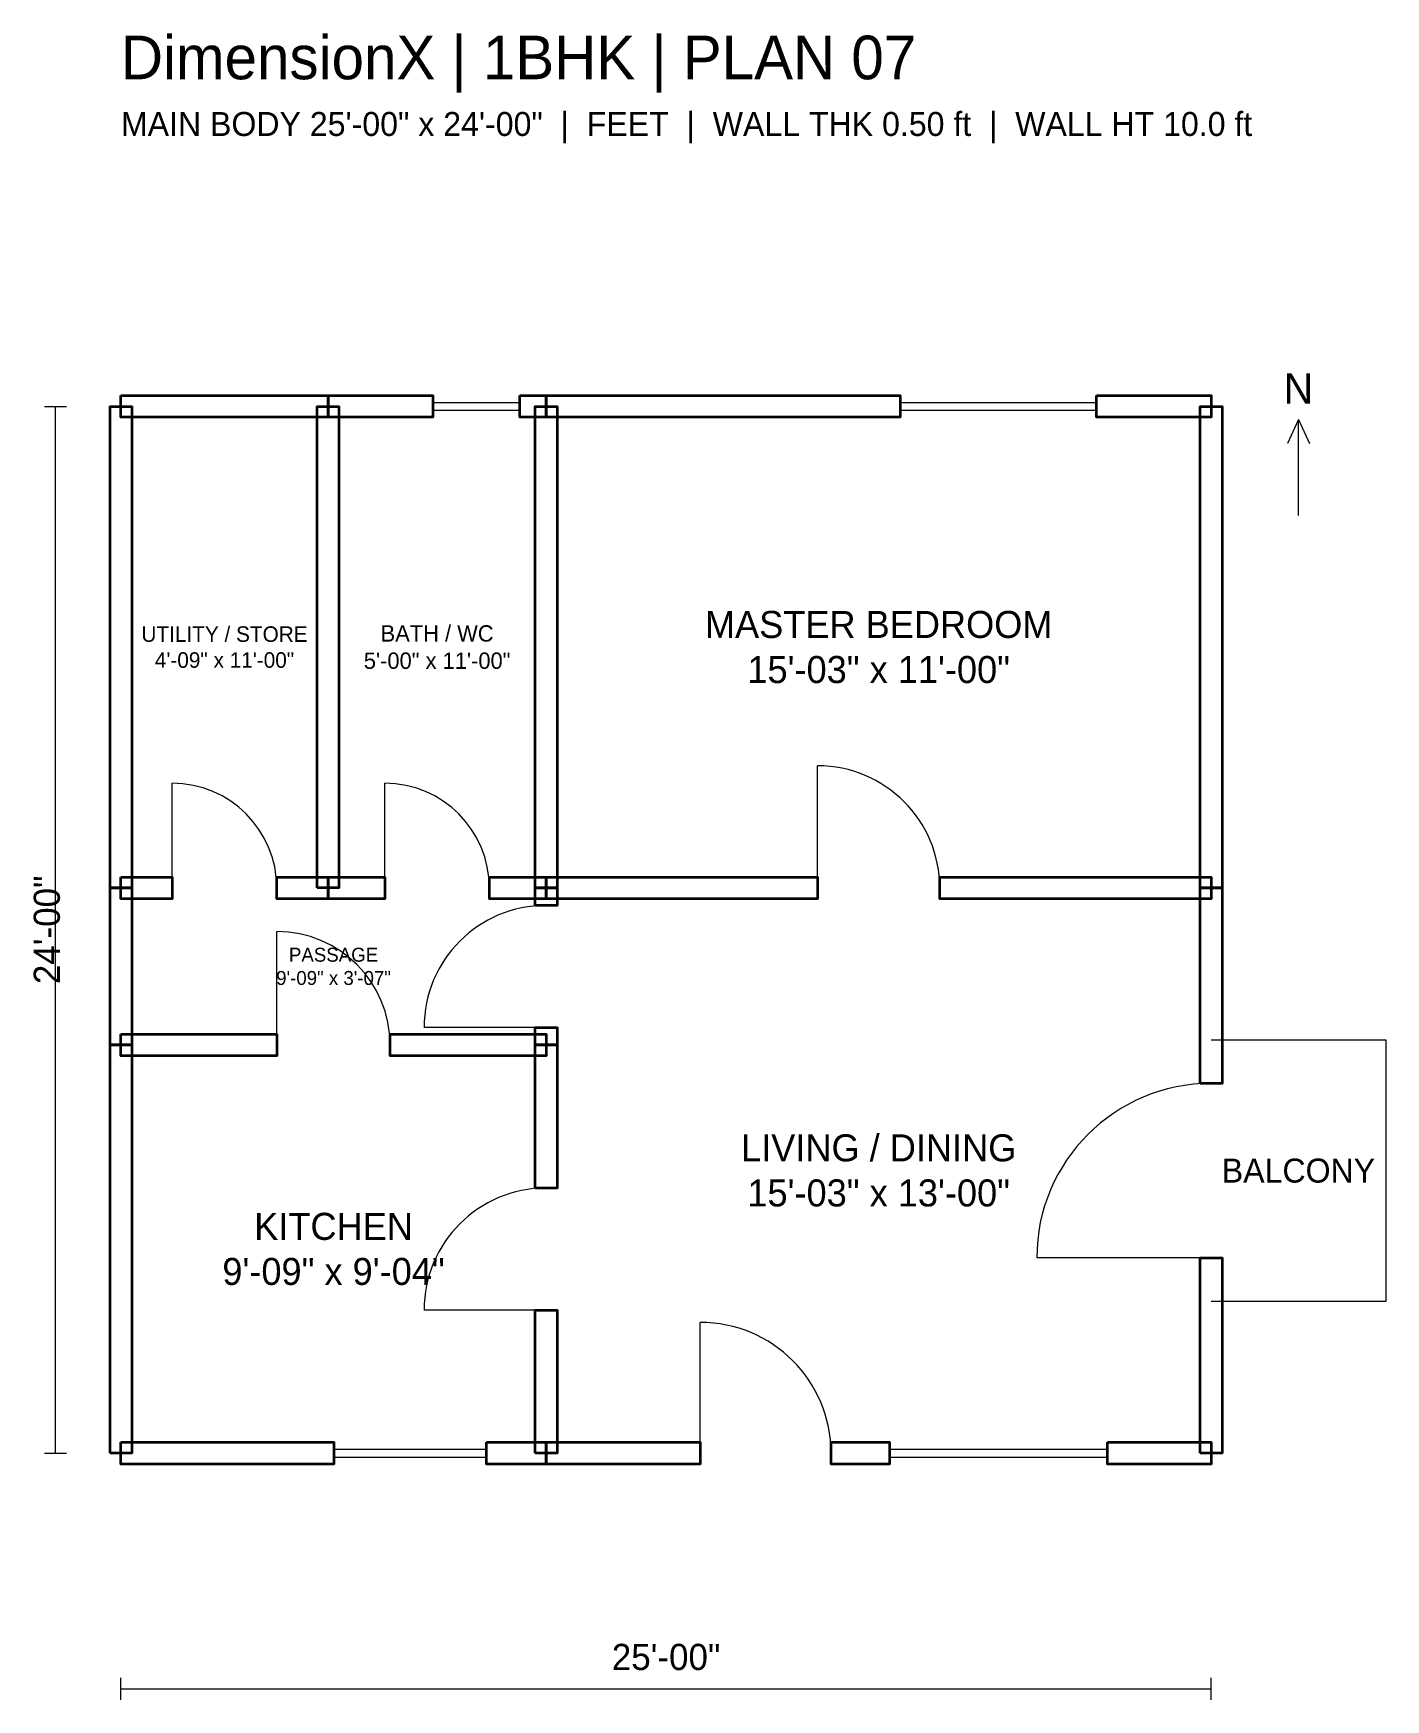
# Model space of a CAD drawing. Header units: feet. Extents: x -2 to 29, y -5.7 to 32.6.
import ezdxf
from ezdxf.enums import TextEntityAlignment as Align

# ---------------------------------------------------------------- set-up
doc = ezdxf.new("R2010")
doc.units = ezdxf.units.FT
doc.header["$MEASUREMENT"] = 0
for name, color, linetype, lineweight in [('DX_DIMENSION', 8, 'CONTINUOUS', 9), ('DX_DOOR_SYMBOL', 1, 'CONTINUOUS', 18), ('DX_RAILING', 3, 'CONTINUOUS', 13), ('DX_ROOM_LABEL', 7, 'CONTINUOUS', 13), ('DX_TITLE', 7, 'CONTINUOUS', 18), ('DX_WALL_FACE', 7, 'CONTINUOUS', 35), ('DX_WINDOW_SYMBOL', 4, 'CONTINUOUS', 18)]:
    doc.layers.add(name, color=color, linetype=linetype, lineweight=lineweight)

msp = doc.modelspace()

# ---------------------------------------------------------------- linework, layer by layer
at = {"layer": 'DX_DIMENSION'}
for p, q in [((-1.75, 24), (-1.25, 24)), ((-1.5, 0), (-1.5, 24)), ((27, 23.7), (26.75, 23.15)), ((27, 21.5), (27, 23.7)), ((27, 23.7), (27.25, 23.15)), ((-1.75, 0), (-1.25, 0)), ((0, -5.65), (0, -5.15)), ((25, -5.65), (25, -5.15)), ((0, -5.4), (25, -5.4))]:
    msp.add_line(p, q, dxfattribs=at)
at = {"layer": 'DX_DOOR_SYMBOL'}
for p, q in [((15.975, 12.96), (15.975, 15.76)), ((1.175, 12.96), (1.175, 15.36)), ((6.05, 12.96), (6.05, 15.36)), ((3.575, 9.36), (3.575, 11.96)), ((9.75, 9.76), (6.95, 9.76)), ((25, 4.48), (21, 4.48)), ((9.75, 3.28), (6.95, 3.28)), ((13.283, 0), (13.283, 3))]:
    msp.add_line(p, q, dxfattribs=at)
for centre, radius, start, end in [((15.975, 12.96), 2.8, 0, 90), ((1.175, 12.96), 2.4, 0, 90), ((6.05, 12.96), 2.4, 0, 90), ((9.75, 9.76), 2.8, 90, 180), ((3.575, 9.36), 2.6, 0, 90), ((25, 4.48), 4, 90, 180), ((9.75, 3.28), 2.8, 90, 180), ((13.283, 0), 3, 0, 90)]:
    msp.add_arc(centre, radius, start, end, dxfattribs=at)
at = {"layer": 'DX_RAILING'}
for p, q in [((25, 9.48), (29, 9.48)), ((29, 9.48), (29, 3.48)), ((29, 3.48), (25, 3.48))]:
    msp.add_line(p, q, dxfattribs=at)
at = {"layer": 'DX_WALL_FACE'}
for points in [[(0, 24.25), (4.75, 24.25), (4.75, 23.75), (0, 23.75)], [(4.75, 24.25), (7.15, 24.25), (7.15, 23.75), (4.75, 23.75)], [(9.15, 24.25), (9.75, 24.25), (9.75, 23.75), (9.15, 23.75)], [(9.75, 24.25), (17.87, 24.25), (17.87, 23.75), (9.75, 23.75)], [(22.37, 24.25), (25, 24.25), (25, 23.75), (22.37, 23.75)], [(-0.25, 12.96), (-0.25, 24), (0.25, 24), (0.25, 12.96)], [(4.5, 12.96), (4.5, 24), (5, 24), (5, 12.96)], [(9.5, 12.96), (9.5, 24), (10, 24), (10, 12.96)], [(24.75, 12.96), (24.75, 24), (25.25, 24), (25.25, 12.96)], [(0, 13.21), (1.175, 13.21), (1.175, 12.71), (0, 12.71)], [(3.575, 13.21), (4.75, 13.21), (4.75, 12.71), (3.575, 12.71)], [(4.75, 13.21), (6.05, 13.21), (6.05, 12.71), (4.75, 12.71)], [(8.45, 13.21), (9.75, 13.21), (9.75, 12.71), (8.45, 12.71)], [(9.75, 13.21), (15.975, 13.21), (15.975, 12.71), (9.75, 12.71)], [(18.775, 13.21), (25, 13.21), (25, 12.71), (18.775, 12.71)], [(-0.25, 9.36), (-0.25, 12.96), (0.25, 12.96), (0.25, 9.36)], [(9.5, 12.56), (9.5, 12.96), (10, 12.96), (10, 12.56)], [(24.75, 8.48), (24.75, 12.96), (25.25, 12.96), (25.25, 8.48)], [(0, 9.61), (3.575, 9.61), (3.575, 9.11), (0, 9.11)], [(6.175, 9.61), (9.75, 9.61), (9.75, 9.11), (6.175, 9.11)], [(9.5, 9.36), (9.5, 9.76), (10, 9.76), (10, 9.36)], [(-0.25, 0), (-0.25, 9.36), (0.25, 9.36), (0.25, 0)], [(9.5, 6.08), (9.5, 9.36), (10, 9.36), (10, 6.08)], [(24.75, 0), (24.75, 4.48), (25.25, 4.48), (25.25, 0)], [(9.5, 0), (9.5, 3.28), (10, 3.28), (10, 0)], [(0, 0.25), (4.88, 0.25), (4.88, -0.25), (0, -0.25)], [(8.38, 0.25), (9.75, 0.25), (9.75, -0.25), (8.38, -0.25)], [(9.75, 0.25), (13.283, 0.25), (13.283, -0.25), (9.75, -0.25)], [(16.282, 0.25), (17.62, 0.25), (17.62, -0.25), (16.282, -0.25)], [(22.62, 0.25), (25, 0.25), (25, -0.25), (22.62, -0.25)]]:
    msp.add_lwpolyline(points, close=True, dxfattribs=at)
at = {"layer": 'DX_WINDOW_SYMBOL'}
for p, q in [((7.15, 23.8), (7.15, 24.2)), ((7.15, 24.09), (9.15, 24.09)), ((9.15, 23.8), (9.15, 24.2)), ((17.87, 23.8), (17.87, 24.2)), ((17.87, 24.09), (22.37, 24.09)), ((22.37, 23.8), (22.37, 24.2)), ((7.15, 23.91), (9.15, 23.91)), ((17.87, 23.91), (22.37, 23.91)), ((4.88, -0.2), (4.88, 0.2)), ((4.88, 0.09), (8.38, 0.09)), ((8.38, -0.2), (8.38, 0.2)), ((17.62, -0.2), (17.62, 0.2)), ((17.62, 0.09), (22.62, 0.09)), ((22.62, -0.2), (22.62, 0.2)), ((4.88, -0.09), (8.38, -0.09)), ((17.62, -0.09), (22.62, -0.09))]:
    msp.add_line(p, q, dxfattribs=at)

# ---------------------------------------------------------------- texts
at = {"layer": 'DX_DIMENSION'}
msp.add_text('MAIN BODY 25\'-00" x 24\'-00"  |  FEET  |  WALL THK 0.50 ft  |  WALL HT 10.0 ft', height=0.55, dxfattribs=at).set_placement((0, 30.2))
for s, height, p in [('N', 0.7, (27, 23.85)), ('25\'-00"', 0.6, (12.5, -5.15))]:
    msp.add_text(s, height=height, dxfattribs=at).set_placement(p, align=Align.BOTTOM_CENTER)
msp.add_text('24\'-00"', height=0.6, rotation=90, dxfattribs=at).set_placement((-1.7, 12), align=Align.MIDDLE_CENTER)
at = {"layer": 'DX_ROOM_LABEL'}
msp.add_text('BALCONY', height=0.55, dxfattribs=at).set_placement((27, 6.48), align=Align.MIDDLE_CENTER)
at = {"layer": 'DX_ROOM_LABEL', "attachment_point": 5}
for s, insert, char_height, width in [('MASTER BEDROOM\\P15\'-03" x 11\'-00"', (17.375, 18.48), 0.62, 13.42), ('UTILITY / STORE\\P4\'-09" x 11\'-00"', (2.375, 18.48), 0.35625, 4.18), ('BATH / WC\\P5\'-00" x 11\'-00"', (7.25, 18.48), 0.375, 4.4), ('PASSAGE\\P9\'-09" x 3\'-07"', (4.875, 11.16), 0.32, 8.58), ('LIVING / DINING\\P15\'-03" x 13\'-00"', (17.375, 6.48), 0.62, 13.42), ('KITCHEN\\P9\'-09" x 9\'-04"', (4.875, 4.68), 0.62, 8.58)]:
    msp.add_mtext(s, dxfattribs=dict(at, insert=insert, char_height=char_height, width=width))
at = {"layer": 'DX_TITLE'}
msp.add_text('DimensionX | 1BHK | PLAN 07', height=1, dxfattribs=at).set_placement((0, 31.5))

doc.saveas('drawing.dxf')
